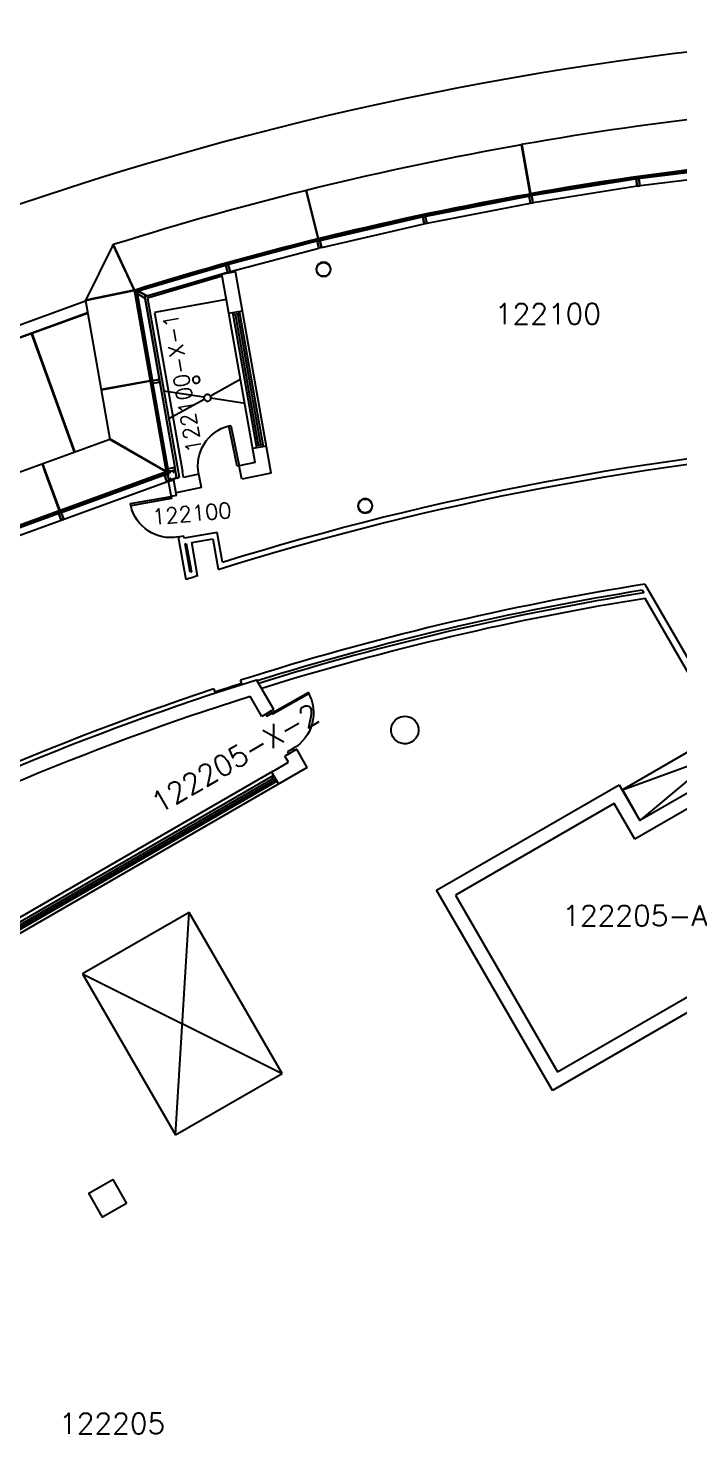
# Model space of a CAD drawing. Extents: x -1850 to 1494, y 4831 to 7402.
# Drawn here: x -181 to 386, y 6161 to 7402 of the extents above; entities that cross this region are included whole.
import ezdxf

# ---------------------------------------------------------------- set-up
doc = ezdxf.new("R2010")
doc.units = 0
doc.header["$LTSCALE"] = 48
doc.header["$MEASUREMENT"] = 0
doc.layers.get('0').update_dxf_attribs({"linetype": 'CONTINUOUS'})
for name, color, linetype in [('ARDOOR', 7, 'CONTINUOUS'), ('ARDOORNO', 4, 'CONTINUOUS'), ('ARROOMNO', 4, 'CONTINUOUS'), ('ARWALL', 7, 'CONTINUOUS'), ('COL', 14, 'CONTINUOUS'), ('EXDOOR', 8, 'CONTINUOUS'), ('EXWALL', 8, 'CONTINUOUS'), ('EXWINDOW', 8, 'CONTINUOUS'), ('MPFIXTURE', 3, 'CONTINUOUS'), ('ROOF', 8, 'CONTINUOUS')]:
    doc.layers.add(name, color=color, linetype=linetype)
doc.styles.add('ROMANS', font='romans.shx', dxfattribs={"height": 18})

# ---------------------------------------------------------------- blocks, each defined once
blk = doc.blocks.new('*U37')
at = {"linetype": 'CONTINUOUS', "flags": 128}
blk.add_lwpolyline([(-0.53, 0, 1), (0.53, 0, 1), (-0.53, 0)], format="xyb", dxfattribs=at)
at = {"linetype": 'CONTINUOUS'}
blk.add_arc((0, 0), 0.5, 0, 360, dxfattribs=at)
blk = doc.blocks.new('*U38')
at = {"linetype": 'CONTINUOUS', "flags": 128}
blk.add_lwpolyline([(0, 0.53, 1), (0, -0.53, 1), (0, 0.53)], format="xyb", dxfattribs=at)
at = {"linetype": 'CONTINUOUS'}
blk.add_arc((0, 0), 0.5, 0, 360, dxfattribs=at)
blk = doc.blocks.new('3-00-DR')
at = {"color": 0}
for p, q in [((0, 36), (0, 0)), ((1.8, 36), (0, 36)), ((1.8, 0), (1.8, 36)), ((0, 0), (1.8, 0))]:
    blk.add_line(p, q, dxfattribs=at)
blk.add_arc((-0.1, 0), 36.1, 0.049, 87.097, dxfattribs=at)

msp = doc.modelspace()

# ---------------------------------------------------------------- linework, layer by layer
at = {"layer": 'ARWALL'}
for p, q in [((-59.4, 7007.4), (-54.6, 7008.3)), ((-59.4, 7007.4), (-57, 6994.1)), ((-57.9, 7007.7), (-58, 7008)), ((-52.2, 6995), (-54.6, 7008.3)), ((-52.2, 6995), (-57, 6994.1)), ((-16.7, 6962.7), (-45.5, 6957.6)), ((-12.1, 6936.8), (-16.7, 6962.7)), ((-50.7, 6958.7), (-45.9, 6959.6)), ((-50.7, 6958.7), (-44, 6921.5)), ((-45.5, 6957.6), (-45.9, 6959.6)), ((-44.7, 6952.8), (-43.7, 6953)), ((-40.2, 6927.9), (-44.7, 6952.8)), ((-43.7, 6953), (-39.3, 6928.1)), ((-38.9, 6953.8), (-20.7, 6957)), ((-33.8, 6924.8), (-38.9, 6953.8)), ((-20.7, 6957), (-16, 6930.5)), ((356.4, 6917.5), (441.1, 6770.9)), ((353.9, 6912.2), (355.3, 6909.8)), ((438.2, 6763.6), (356.6, 6905.1)), ((-19.6, 6826.1), (-18.7, 6823.3)), ((4.6, 6830.8), (3.7, 6833.6))]:
    msp.add_line(p, q, dxfattribs=at)
at = {"layer": 'ARWALL', "extrusion": (0, 0, -1)}
for centre, radius, start, end in [((-736.2, 4532.4), 2513.2, 72.5861, 85.9193), ((-736.2, 4532.4), 2518.1, 72.7123, 85.9112), ((1091.9, 7701), 2414.7, 215.7265, 254.4399)]:
    msp.add_arc(centre, radius, start, end, dxfattribs=at)
at = {"layer": 'ARWALL'}
for centre, radius, start, end in [((736.2, 4532.4), 2518.1, 107.937, 107.9568), ((736.2, 4532.4), 2513.2, 107.8403, 108.0841), ((737.1, 4533), 2414.7, 99.0712, 107.6831), ((737.1, 4533), 2409.8, 99.151, 107.3583), ((737.2, 4532.3), 2408, 99.125, 107.3397), ((737.2, 4532.3), 2403.1, 99.1125, 107.3135), ((737.1, 4533), 2414.7, 108.2636, 131.6172), ((737.2, 4532.3), 2412.5, 107.6781, 108.2584)]:
    msp.add_arc(centre, radius, start, end, dxfattribs=at)
at = {"layer": 'COL', "flags": 128}
msp.add_lwpolyline([(-95.9, 6377.1), (-116.7, 6365.1), (-128.7, 6385.9), (-107.9, 6397.9), (-95.9, 6377.1)], dxfattribs=at)
at = {"layer": 'COL', "extrusion": (0, 0, -1)}
msp.add_arc((-146.9, 6790.2), 12, 330.0000000000027, 329.9999942704339, dxfattribs=at)
at = {"layer": 'EXDOOR', "flags": 128}
for points in [[(31.3, 6805.1), (62.5, 6823), (63.1, 6821.9), (31.9, 6803.9), (31.3, 6805.1)], [(25.6, 6804.1), (26.6, 6802.4), (31.3, 6805.1), (30.3, 6806.8), (25.6, 6804.1)], [(44.7, 6771.2), (45.7, 6769.5), (50.3, 6772.2), (49.3, 6773.9), (44.7, 6771.2)]]:
    msp.add_lwpolyline(points, dxfattribs=at)
at = {"layer": 'EXDOOR', "extrusion": (0, 0, -1)}
msp.add_arc((-31.3, 6805.1), 36, 150, 239.9331, dxfattribs=at)
at = {"layer": 'EXWALL'}
for p, q in [((-12.3, 7186.2), (-77.6, 7167)), ((-12.6, 7188), (-0.9, 7190.4)), ((-6.6, 7154), (-12.6, 7188)), ((-7.5, 7189), (-7.6, 7189.5)), ((-5.1, 7189.5), (-5.2, 7190.2)), ((-5, 7189.5), (-5.2, 7190.2)), ((30.2, 7014.3), (-0.9, 7190.4)), ((-89.3, 7174.2), (-61.3, 7015.6)), ((-77.6, 7167), (-50, 7010.8)), ((-8.7, 7165.8), (-71.6, 7154.7)), ((-71.6, 7154.7), (-47.1, 7015.8)), ((-6.6, 7154), (5.2, 7156.1)), ((26, 7037.9), (14.2, 7035.8)), ((-61.3, 7015.5), (-247.6, 6947.7)), ((-61.3, 7015.6), (-61.3, 7015.5)), ((-46.2, 7010.7), (-47.1, 7015.8)), ((-32.9, 7013.4), (-46.2, 7010.7)), ((-30.5, 7001.7), (-32.9, 7013.4)), ((16.4, 7023.7), (2.4, 7020.7)), ((4.8, 7009), (2.4, 7020.7)), ((30.2, 7014.3), (4.8, 7009)), ((-30.5, 7001.7), (-52.6, 6997.1)), ((-52, 7010.1), (-50, 7010.8)), ((32.6, 6808.1), (17.6, 6834.1)), ((22.2, 6802.1), (12, 6819.8)), ((32.6, 6808.1), (22.2, 6802.1)), ((423.9, 6788.4), (336.7, 6738)), ((430.4, 6777.1), (352, 6711.3)), ((52.6, 6773.5), (42.2, 6767.5)), ((45.4, 6762), (42.2, 6767.5)), ((61.8, 6757.6), (52.6, 6773.5)), ((336.7, 6738), (432.8, 6773)), ((450.3, 6768.1), (352, 6711.3)), ((61.8, 6757.6), (-731.9, 6299.4)), ((31.5, 6754), (-713.6, 6323.8)), ((30.6, 6753.5), (45.4, 6762)), ((30.6, 6753.5), (36.6, 6743.1)), ((174.7, 6650.5), (334, 6742.5)), ((334, 6742.5), (352, 6711.3)), ((438.4, 6747.3), (347.6, 6694.9)), ((336.7, 6738), (347.5, 6719.1)), ((329.6, 6726.1), (191.1, 6646.1)), ((347.6, 6694.9), (329.6, 6726.1)), ((275.7, 6475.6), (174.7, 6650.5)), ((191.1, 6646.1), (280.1, 6492)), ((-41.3, 6631), (-134.2, 6577.3)), ((-53.1, 6436.8), (-41.3, 6631)), ((39.8, 6490.5), (-41.3, 6631)), ((275.7, 6475.6), (194.2, 6616.7)), ((280.1, 6492), (453.3, 6592)), ((459.3, 6581.6), (275.7, 6475.6)), ((-134.2, 6577.3), (39.8, 6490.5)), ((-134.2, 6577.3), (-53.1, 6436.8)), ((-53.1, 6436.8), (39.8, 6490.5)), ((275.7, 6475.6), (275.7, 6475.6))]:
    msp.add_line(p, q, dxfattribs=at)
msp.add_lwpolyline([(16.4, 7023.7), (-6.6, 7154)], dxfattribs=at)
msp.add_arc((736.8, 4532.8), 2767.5, 92.6326, 100, dxfattribs=at)
at = {"layer": 'EXWALL', "extrusion": (0, 0, -1)}
for radius, start, end in [(2767.5, 72.6326, 80), (2411.1, 50.7236, 72.6437), (2399.1, 50.967, 72.4143)]:
    msp.add_arc((-736.8, 4532.8), radius, start, end, dxfattribs=at)
at = {"layer": 'EXWINDOW'}
for p, q in [((443.4, 7283.7), (350.1, 7272.2)), ((443.5, 7283.5), (350.1, 7271.9)), ((443.5, 7283), (350.2, 7271.4)), ((443.6, 7282.7), (350.2, 7271.2)), ((443.2, 7276.4), (352.2, 7265.1)), ((349.6, 7272.1), (256.7, 7257.3)), ((349.6, 7271.8), (256.7, 7257.1)), ((349.7, 7271.3), (256.8, 7256.6)), ((349.8, 7271.1), (256.8, 7256.3)), ((349.7, 7264.8), (258.9, 7250.4)), ((348.8, 7270.8), (351.3, 7271.2)), ((349.7, 7264.8), (348.8, 7270.8)), ((349.1, 7271.2), (349, 7271.7)), ((349.1, 7270.7), (351.2, 7271)), ((349.9, 7265), (349.1, 7270.7)), ((349.8, 7271.1), (349.6, 7272.1)), ((349.7, 7264.8), (352.2, 7265.1)), ((349.9, 7265), (352, 7265.3)), ((350.2, 7271.2), (350.1, 7272.2)), ((350.8, 7271.5), (350.7, 7272)), ((352, 7265.3), (351.2, 7271)), ((352.2, 7265.1), (351.3, 7271.2)), ((163.8, 7239.3), (256.2, 7257.2)), ((163.9, 7239.1), (256.2, 7257)), ((164, 7238.6), (256.3, 7256.5)), ((164, 7238.3), (256.4, 7256.3)), ((166.3, 7232.4), (256.5, 7249.9)), ((255.4, 7256), (257.9, 7256.4)), ((256.5, 7249.9), (255.4, 7256)), ((255.7, 7256.4), (255.6, 7256.9)), ((255.6, 7255.8), (257.7, 7256.2)), ((256.6, 7250.2), (255.6, 7255.8)), ((256.4, 7256.3), (256.2, 7257.2)), ((256.5, 7249.9), (258.9, 7250.4)), ((256.6, 7250.2), (258.7, 7250.5)), ((256.8, 7256.3), (256.7, 7257.3)), ((257.4, 7256.7), (257.3, 7257.2)), ((258.7, 7250.5), (257.7, 7256.2)), ((258.9, 7250.4), (257.9, 7256.4)), ((71.7, 7218.2), (163.4, 7239.2)), ((71.7, 7217.9), (163.4, 7239)), ((71.8, 7217.4), (163.5, 7238.5)), ((71.9, 7217.2), (163.6, 7238.3)), ((162.6, 7237.9), (165, 7238.4)), ((163.8, 7231.9), (162.6, 7237.9)), ((162.9, 7238.4), (162.8, 7238.8)), ((162.8, 7237.8), (164.9, 7238.2)), ((164, 7232.1), (162.8, 7237.8)), ((163.6, 7238.3), (163.4, 7239.2)), ((164, 7238.3), (163.8, 7239.3)), ((164.6, 7238.7), (164.5, 7239.2)), ((166, 7232.6), (164.9, 7238.2)), ((166.3, 7232.4), (165, 7238.4)), ((74.4, 7211.4), (163.8, 7231.9)), ((163.8, 7231.9), (166.3, 7232.4)), ((164, 7232.1), (166, 7232.6)), ((71.2, 7218), (-8.2, 7197.1)), ((-8.1, 7196.9), (71.3, 7217.8)), ((-8, 7196.4), (71.4, 7217.3)), ((71.4, 7217.1), (-7.9, 7196.2)), ((-5.2, 7190.2), (72, 7210.8)), ((73, 7217.3), (70.5, 7216.8)), ((72, 7210.8), (70.5, 7216.8)), ((70.8, 7217.2), (70.7, 7217.6)), ((72.8, 7217.1), (70.8, 7216.6)), ((72.1, 7211), (70.8, 7216.6)), ((71.4, 7217.1), (71.2, 7218)), ((71.9, 7217.2), (71.7, 7218.2)), ((74.4, 7211.4), (72, 7210.8)), ((74.2, 7211.5), (72.1, 7211)), ((72.5, 7217.6), (72.3, 7218.1)), ((74.2, 7211.5), (72.8, 7217.1)), ((74.4, 7211.4), (73, 7217.3)), ((-8.6, 7197), (-88.1, 7173.5)), ((-8.6, 7196.7), (-86.9, 7173.5)), ((-8.4, 7196.3), (-86.8, 7173.1)), ((-8.4, 7196), (-86.7, 7172.8)), ((-80.1, 7168.6), (-7.7, 7189.7)), ((-79.9, 7168.5), (-7.6, 7189.5)), ((-6.8, 7196.1), (-9.3, 7195.5)), ((-7.6, 7189.5), (-9.3, 7195.5)), ((-9, 7196.1), (-9.2, 7196.6)), ((-7, 7195.9), (-9, 7195.3)), ((-7.5, 7189.8), (-9, 7195.3)), ((-8.4, 7196), (-8.6, 7197)), ((-7.9, 7196.2), (-8.2, 7197.1)), ((-5.2, 7190.2), (-7.6, 7189.5)), ((-7.4, 7196.5), (-7.5, 7197)), ((-5.4, 7190.3), (-7.5, 7189.8)), ((-5.4, 7190.3), (-7, 7195.9)), ((-5.2, 7190.2), (-6.8, 7196.1)), ((-88, 7173.2), (-88.1, 7173.5)), ((-86.9, 7173.5), (-88, 7173.2)), ((-86.7, 7172.8), (-86.9, 7173.5)), ((-86.3, 7173.2), (-86.4, 7173.7)), ((-88, 7173), (-87, 7173.1)), ((-88, 7173), (-74.1, 7094.1)), ((-87.8, 7173), (-73.9, 7094.2)), ((-87.7, 7172.6), (-87.2, 7172.6)), ((-87.3, 7173.1), (-73.4, 7094.2)), ((-87, 7173.1), (-73.1, 7094.3)), ((-85.1, 7173), (-86.7, 7172.6)), ((-86.7, 7172.6), (-86.4, 7170.9)), ((-85, 7172.8), (-86.4, 7172.4)), ((-86.4, 7172.4), (-86.1, 7171)), ((-79.6, 7166.9), (-86.4, 7170.9)), ((-79.9, 7167.2), (-86.1, 7171)), ((-78.2, 7169), (-85.1, 7173)), ((-78.7, 7169), (-85, 7172.8)), ((-80.1, 7168.6), (-53.8, 7019.2)), ((-79.9, 7168.5), (-53.6, 7019.2)), ((17.7, 7036.4), (-3.1, 7154.6)), ((3.1, 7153.7), (-2.8, 7152.6)), ((-1.2, 7154.9), (-1.2, 7154.9)), ((19.3, 7038.7), (-0.8, 7153)), ((0.8, 7155.3), (0.8, 7155.3)), ((21.3, 7039.1), (1.1, 7153.3)), ((23.6, 7037.4), (2.8, 7155.6)), ((-74.2, 7094.7), (-74.2, 7094.7)), ((-74.1, 7094.1), (-73.1, 7094.3)), ((-74, 7094.8), (-73.5, 7094.9)), ((-73.1, 7093.8), (-74, 7093.6)), ((-74, 7093.6), (-60.4, 7016.2)), ((-74, 7093.6), (-60.4, 7016.2)), ((-73.8, 7093.7), (-60.1, 7016.2)), ((-73.2, 7093.1), (-73.7, 7093)), ((-73.3, 7093.8), (-59.7, 7016.3)), ((-73.2, 7095.3), (-67.2, 7096.4)), ((-72.8, 7092.8), (-73.2, 7095.3)), ((-73.1, 7093.8), (-59.4, 7016.4)), ((-73, 7095.1), (-67.3, 7096.1)), ((-72.6, 7093), (-73, 7095.1)), ((-72.8, 7092.8), (-66.7, 7093.9)), ((-72.6, 7093), (-66.9, 7094)), ((-66.9, 7094), (-67.3, 7096.1)), ((-66.7, 7093.9), (-67.2, 7096.4)), ((17.3, 7038.4), (23.3, 7039.4)), ((19.7, 7036.8), (19.7, 7036.8)), ((21.6, 7037.1), (21.6, 7037.1)), ((-153.9, 6980.8), (-61.6, 7014.4)), ((-153.8, 6980.5), (-61.5, 7014.1)), ((-153.6, 6980.1), (-61.3, 7013.7)), ((-153.5, 6979.8), (-61.2, 7013.4)), ((-60.8, 7013.5), (-62.7, 7012.7)), ((-60.6, 7007), (-62.7, 7012.7)), ((-60.7, 7013.3), (-62.5, 7012.6)), ((-60.5, 7007.2), (-62.5, 7012.6)), ((-62.1, 7013.9), (-61.9, 7013.4)), ((-61.6, 7014.4), (-61.2, 7013.4)), ((-61.1, 7013.9), (-61.5, 7014.1)), ((-61, 7014.1), (-61.4, 7014.3)), ((-61.4, 7013.9), (-61.2, 7014.3)), ((-61.3, 7015.5), (-59.3, 7015.9)), ((-61, 7013.6), (-61.3, 7015.5)), ((-61.1, 7015.4), (-59.5, 7015.7)), ((-60.8, 7013.8), (-61.1, 7015.4)), ((-61.1, 7013.9), (-61, 7014.1)), ((-61, 7013.6), (-59, 7013.9)), ((-60.8, 7013.8), (-59.2, 7014.1)), ((-59.4, 7013.7), (-60.8, 7013.5)), ((-60.8, 7013.6), (-60.2, 7013.7)), ((-60.7, 7013.5), (-60.8, 7013.6)), ((-60.5, 7013.3), (-60.7, 7013.3)), ((-58.5, 7008), (-60.5, 7013.3)), ((-60.4, 7016.2), (-59.4, 7016.4)), ((-60.4, 7016.2), (-59.4, 7016.4)), ((-60.3, 7016.9), (-59.8, 7016.9)), ((-59.5, 7013.5), (-60.3, 7013.4)), ((-59.9, 7012.2), (-60.3, 7013.4)), ((-60.2, 7016.8), (-59.8, 7016.9)), ((-59.9, 7015.9), (-60.2, 7016.1)), ((-59.9, 7015.9), (-60.2, 7016.1)), ((-60.2, 7013.7), (-60.1, 7013.7)), ((-59.7, 7016), (-60.1, 7016.2)), ((-59.9, 7016.2), (-60.1, 7015.9)), ((-59.8, 7016.2), (-60.1, 7015.9)), ((-60.1, 7013.7), (-59.2, 7013.9)), ((-59.7, 7016), (-60, 7016.2)), ((-59.7, 7016.1), (-59.9, 7015.9)), ((-59.7, 7016.1), (-59.9, 7015.9)), ((-59.1, 7012.5), (-59.9, 7012.2)), ((-58.9, 7012.4), (-59.8, 7012)), ((-58.3, 7007.8), (-59.8, 7012)), ((-53.6, 7019.2), (-59.6, 7018.2)), ((-59.2, 7016.1), (-59.6, 7018.2)), ((-59.2, 7014.1), (-59.5, 7015.7)), ((-59.1, 7012.5), (-59.5, 7013.5)), ((-53.7, 7019), (-59.4, 7018)), ((-59, 7015.9), (-59.4, 7018)), ((-59.4, 7016.1), (-59.1, 7014.5)), ((-59.2, 7016.1), (-59.4, 7016.1)), ((-58.9, 7012.4), (-59.4, 7013.7)), ((-59.2, 7013.7), (-59.4, 7013.7)), ((-59, 7013.9), (-59.3, 7015.9)), ((-59, 7014.6), (-59.2, 7016.1)), ((-59.2, 7013.9), (-59.2, 7013.7)), ((-59.1, 7014.5), (-59, 7014.6)), ((-53.4, 7016.9), (-59, 7015.9)), ((-57.7, 7016), (-59, 7015.7)), ((-58.8, 7014.9), (-59, 7015.7)), ((-57.3, 7015), (-59, 7014.7)), ((-57.6, 7015.2), (-58.8, 7014.9)), ((-57.6, 7015.2), (-57.7, 7016)), ((-53.1, 7016.8), (-57.5, 7016)), ((-57.3, 7015), (-57.5, 7016)), ((-55.1, 7016.4), (-56.6, 7016.2)), ((-56.5, 7016), (-56.6, 7016.2)), ((-55.3, 7016.2), (-56.5, 7016)), ((-55.3, 7016.2), (-55, 7014.9)), ((-55.1, 7016.4), (-54.9, 7014.9)), ((-55, 7016.1), (-53.1, 7016.4)), ((-55, 7016.1), (-54.9, 7015)), ((-54.9, 7014.9), (-55, 7014.9)), ((-54.9, 7015), (-54.7, 7015)), ((-54.8, 7015.9), (-53.2, 7016.2)), ((-54.8, 7015.9), (-54.7, 7015)), ((-53.4, 7016.9), (-53.7, 7019)), ((-53.7, 7016.5), (-53.5, 7016.7)), ((-53.7, 7016.6), (-53.4, 7016.4)), ((-53.1, 7016.8), (-53.6, 7019.2)), ((-53.5, 7016.7), (-53.2, 7016.5)), ((-53.5, 7016.4), (-53.3, 7016.7)), ((-52.2, 7010.3), (-53.2, 7016.2)), ((-52, 7010.1), (-53.1, 7016.4)), ((-245.5, 6939.7), (-57.8, 7008)), ((-58.3, 7007.8), (-60.6, 7007)), ((-58.5, 7008), (-60.5, 7007.2)), ((-59.1, 7010.6), (-59.3, 7010.5)), ((-58.8, 7009.1), (-59.3, 7010.5)), ((-58.6, 7009.4), (-59.1, 7010.6)), ((-58.8, 7009.1), (-57.3, 7009.6)), ((-58.6, 7009.4), (-57.4, 7009.8)), ((-58.4, 7009.2), (-57.4, 7009.6)), ((-57.9, 7008), (-58.4, 7009.2)), ((-58.3, 7008.5), (-58.4, 7008.2)), ((-58.4, 7008.3), (-58.1, 7008.2)), ((-58.2, 7009.1), (-57.3, 7009.4)), ((-57.8, 7008.2), (-58.2, 7009.1)), ((-58.1, 7008.4), (-58.2, 7008.1)), ((-52, 7010.1), (-57.9, 7008)), ((-52.2, 7010.3), (-57.8, 7008.2)), ((-57.3, 7009.6), (-57.4, 7009.8)), ((-57.4, 7009.6), (-57.3, 7009.4)), ((-246.8, 6946.9), (-154.3, 6980.6)), ((-246.7, 6946.7), (-154.3, 6980.4)), ((-246.5, 6946.2), (-154.1, 6979.9)), ((-246.5, 6946), (-154, 6979.7)), ((-154.9, 6979.2), (-152.6, 6980.1)), ((-154.9, 6979.3), (-152.6, 6980.1)), ((-152.8, 6973.5), (-154.9, 6979.3)), ((-152.8, 6973.4), (-154.9, 6979.2)), ((-154.7, 6979.7), (-154.8, 6980.2)), ((-154.7, 6979.1), (-152.7, 6979.9)), ((-154.7, 6979.1), (-152.7, 6979.8)), ((-152.7, 6973.7), (-154.7, 6979.1)), ((-152.7, 6973.7), (-154.7, 6979.1)), ((-154, 6979.7), (-154.3, 6980.6)), ((-153.5, 6979.8), (-153.9, 6980.8)), ((-153, 6980.3), (-153.2, 6980.8)), ((-150.7, 6974.5), (-152.7, 6979.9)), ((-150.7, 6974.4), (-152.7, 6979.8)), ((-150.5, 6974.3), (-152.6, 6980.1)), ((-150.5, 6974.3), (-152.6, 6980.1)), ((-152.8, 6973.4), (-150.5, 6974.3)), ((-152.8, 6973.5), (-150.5, 6974.3)), ((-152.7, 6973.7), (-150.7, 6974.5)), ((-152.7, 6973.7), (-150.7, 6974.4)), ((32.4, 6750.5), (-711.9, 6320.8)), ((31.7, 6747.7), (-709.1, 6320)), ((35.4, 6745.3), (-708.9, 6315.6)), ((32.7, 6746), (-708.1, 6318.3)), ((33.7, 6744.3), (30.7, 6749.5))]:
    msp.add_line(p, q, dxfattribs=at)
at = {"layer": 'EXWINDOW', "extrusion": (0, 0, -1)}
for centre, radius, start, end in [((-349.8, 7272.3), 0.312, 208.8219, 315.0955), ((-71.7, 7217), 0.3, 21.6551, 130.4396), ((88.3, 7173.1), 0.279, 149.2711, 203.1115), ((72.9, 7094.1), 0.313, 296.766, 43.0262), ((60.7, 7015.9), 0.443, 134.2712, 200.5339), ((60.7, 7015.9), 0.452, 136.8686, 203.1314), ((60.6, 7015.9), 0.433, 135.5429, 156.8075), ((60.7, 7015.9), 0.443, 136.8978, 203.1605), ((60.6, 7015.9), 0.433, 138.1696, 159.4341), ((60.5, 7015.9), 0.433, 137.0574, 149.5605), ((60.5, 7015.9), 0.433, 139.684, 152.1871), ((60.6, 7015.9), 0.433, 177.3537, 201.8057), ((60.6, 7015.9), 0.433, 179.9803, 204.4323), ((60.5, 7015.9), 0.433, 186.0104, 201.8057), ((60.5, 7015.9), 0.433, 188.6371, 204.4323), ((52.9, 7016.7), 0.389, 358.3227, 15.5969), ((52.9, 7016.6), 0.389, 6.9794, 16.8666), ((52.9, 7016.6), 0.389, 319.2614, 330.5294), ((52.8, 7016.7), 0.398, 316.8304, 13.2021), ((52.8, 7016.7), 0.407, 315.211, 12.0884), ((52.9, 7016.7), 0.389, 317.927, 337.7765), ((58.1, 7007.8), 0.389, 38.5656, 49.8336), ((58, 7007.7), 0.398, 36.1345, 92.5062), ((58, 7007.7), 0.389, 37.2311, 57.0806), ((58, 7007.6), 0.407, 34.5151, 91.3925), ((58.1, 7007.8), 0.389, 86.2835, 96.1708), ((58, 7007.7), 0.389, 77.6268, 94.9011)]:
    msp.add_arc(centre, radius, start, end, dxfattribs=at)
at = {"layer": 'EXWINDOW'}
for centre, radius, start, end in [((350, 7271), 0.279, 41.5896, 154.493), ((163.6, 7239.5), 0.312, 228.8219, 335.0955), ((163.8, 7238.1), 0.279, 45.4098, 158.5076), ((71.4, 7218.3), 0.312, 230.7806, 337.0542), ((-8.4, 7197.2), 0.312, 232.2347, 338.4949), ((-8.1, 7195.9), 0.312, 52.1944, 158.5932), ((-86.8, 7172.6), 0.27, 72.8753, 127.8657), ((-74.3, 7093.8), 0.313, 316.9738, 63.234), ((-61.4, 7014.8), 0.443, 254.2712, 320.5339), ((-61.5, 7014.8), 0.452, 254.242, 320.5047), ((-61.4, 7014.7), 0.433, 255.543, 276.8075), ((-61.4, 7014.6), 0.433, 257.0574, 269.5605), ((-61.4, 7014.7), 0.433, 297.3537, 321.8057), ((-61.4, 7014.6), 0.433, 306.0104, 321.8057)]:
    msp.add_arc(centre, radius, start, end, dxfattribs=at)
for centre, major_axis in [((-61.2, 7014.1), (0.07, -0.225)), ((-60, 7016), (0.23, 0.052)), ((-59.9, 7016), (0.232, 0.041)), ((-53.5, 7016.5), (-0.208, -0.043)), ((-58.3, 7008.3), (-0.081, 0.196))]:
    msp.add_ellipse(centre, major_axis=major_axis, ratio=0.884654, dxfattribs=at)
at = {"layer": 'MPFIXTURE'}
for p, q in [((3.8, 7096.3), (-22.7, 7081.6)), ((-28.3, 7080.6), (-63.3, 7085.8)), ((-28, 7078.7), (-59, 7061.9)), ((7.5, 7075), (-22.4, 7079.7))]:
    msp.add_line(p, q, dxfattribs=at)
for centre in [(-35, 7095.8), (-25.3, 7080.1)]:
    msp.add_arc(centre, 3, 29.99999999999729, 29.9999942704271, dxfattribs=at)
at = {"layer": 'ROOF'}
for p, q in [((248.5, 7301.1), (256, 7258.2)), ((248.5, 7301.1), (256, 7258.2)), ((249, 7301.2), (256.5, 7258.3)), ((249, 7301.2), (256.5, 7258.3)), ((60.5, 7261.2), (71, 7219)), ((61, 7261.4), (71.4, 7219.1)), ((-108.2, 7212.8), (-131.8, 7165)), ((-89.3, 7174.2), (-107.5, 7213.7)), ((-88.8, 7174.3), (-107.1, 7214)), ((-131.8, 7165), (-89.1, 7173.7)), ((-131.5, 7165.6), (-89.3, 7174.2)), ((-289.5, 7107.2), (-131.7, 7164.6)), ((-131.8, 7165), (-110.5, 7043.9)), ((-284.4, 7098.4), (-130, 7154.6)), ((-284.1, 7098), (-129.9, 7154.1)), ((-179.1, 7136.2), (-141.4, 7032.7)), ((-178.6, 7136.4), (-140.9, 7032.8)), ((-75.3, 7094.9), (-118.1, 7087.4)), ((-75.2, 7094.5), (-118, 7086.9)), ((-228.2, 7001.1), (-110.5, 7043.9)), ((-61.6, 7015.4), (-110.8, 7043.8)), ((-61.3, 7015.9), (-110.5, 7044.2)), ((-169.6, 7022.4), (-167.3, 7016.1)), ((-169.1, 7022.6), (-153.9, 6980.8)), ((-167.3, 7016.1), (-154.3, 6980.6))]:
    msp.add_line(p, q, dxfattribs=at)
for centre, radius, start, end in [((736.8, 4532.8), 2869.6, 90.0003, 149.9998), ((736.8, 4532.8), 2811, 92.5486, 100.0051), ((-1092.2, 7700.8), 2869.6, 270.0003, 329.9997)]:
    msp.add_arc(centre, radius, start, end, dxfattribs=at)
at = {"layer": 'ROOF', "extrusion": (0, 0, -1)}
for centre, radius, start, end in [((-736.8, 4532.8), 2811, 72.5485, 80.0051), ((105.6, 7211.5), 2.96, 25.4746, 73.941)]:
    msp.add_arc(centre, radius, start, end, dxfattribs=at)

# ---------------------------------------------------------------- block references
at = {"layer": 'ARDOOR', "xscale": -1, "rotation": 100.1741789802769}
msp.add_blockref('3-00-DR', (-57, 6994.1), dxfattribs=at)
at = {"layer": 'COL', "xscale": 11.99999999999926, "yscale": 11.99999999999926, "zscale": 11.99999999999926}
for name, p in [('*U38', (76, 7192.2)), ('*U37', (112.4, 6985.8))]:
    msp.add_blockref(name, p, dxfattribs=at)
at = {"layer": 'EXDOOR', "xscale": -1, "rotation": 11.71216831509473}
msp.add_blockref('3-00-DR', (2.4, 7020.7), dxfattribs=at)

# ---------------------------------------------------------------- texts
at = {"layer": 'ARDOORNO', "style": 'ROMANS'}
for s, height, rotation, p in [('122100-X-1', 13.5, 100, (-30, 7033.6)), ('122205-X-2', 18, 30, (-67.4, 6717))]:
    msp.add_text(s, height=height, rotation=rotation, dxfattribs=at).set_placement(p)
at = {"layer": 'ARROOMNO', "style": 'ROMANS'}
for s, p in [('122100', (225.5, 7144.3)), ('122205-A', (284.3, 6619.2)), ('122205', (-154.7, 6176))]:
    msp.add_text(s, height=18, dxfattribs=at).set_placement(p)
msp.add_text('122100', height=13.5, rotation=5, dxfattribs=at).set_placement((-72.9, 6969.4))

doc.saveas('drawing.dxf')
